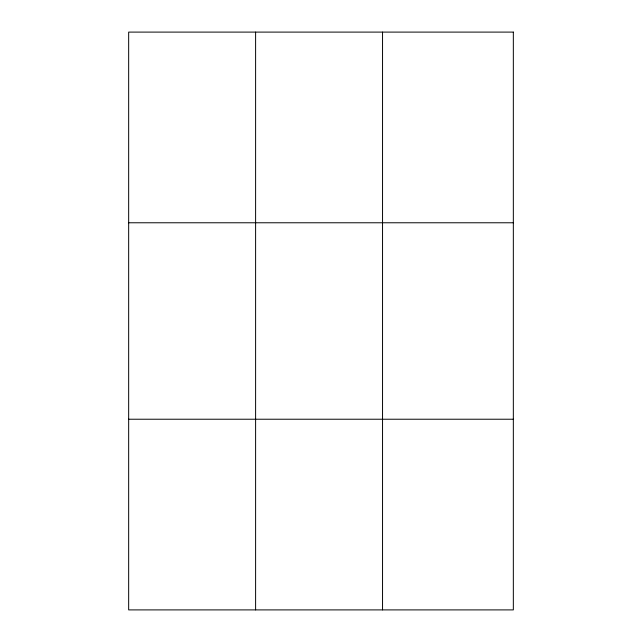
<?xml version="1.0" encoding="UTF-8"?>
<svg xmlns="http://www.w3.org/2000/svg" width="642" height="642" viewBox="0 0 642 642"><rect width="100%" height="100%" fill="white"/><g stroke="black" fill="none" stroke-linecap="round" stroke-linejoin="round"><path stroke-width="0.96" d="M255.604 609.9L255.604 32.1M382.544 609.9L382.544 32.1M128.665 222.774L513.335 222.774M128.665 419.226L513.335 419.226M513.335 32.1L128.665 32.1L128.665 609.9L513.335 609.9L513.335 32.1"/></g></svg>
